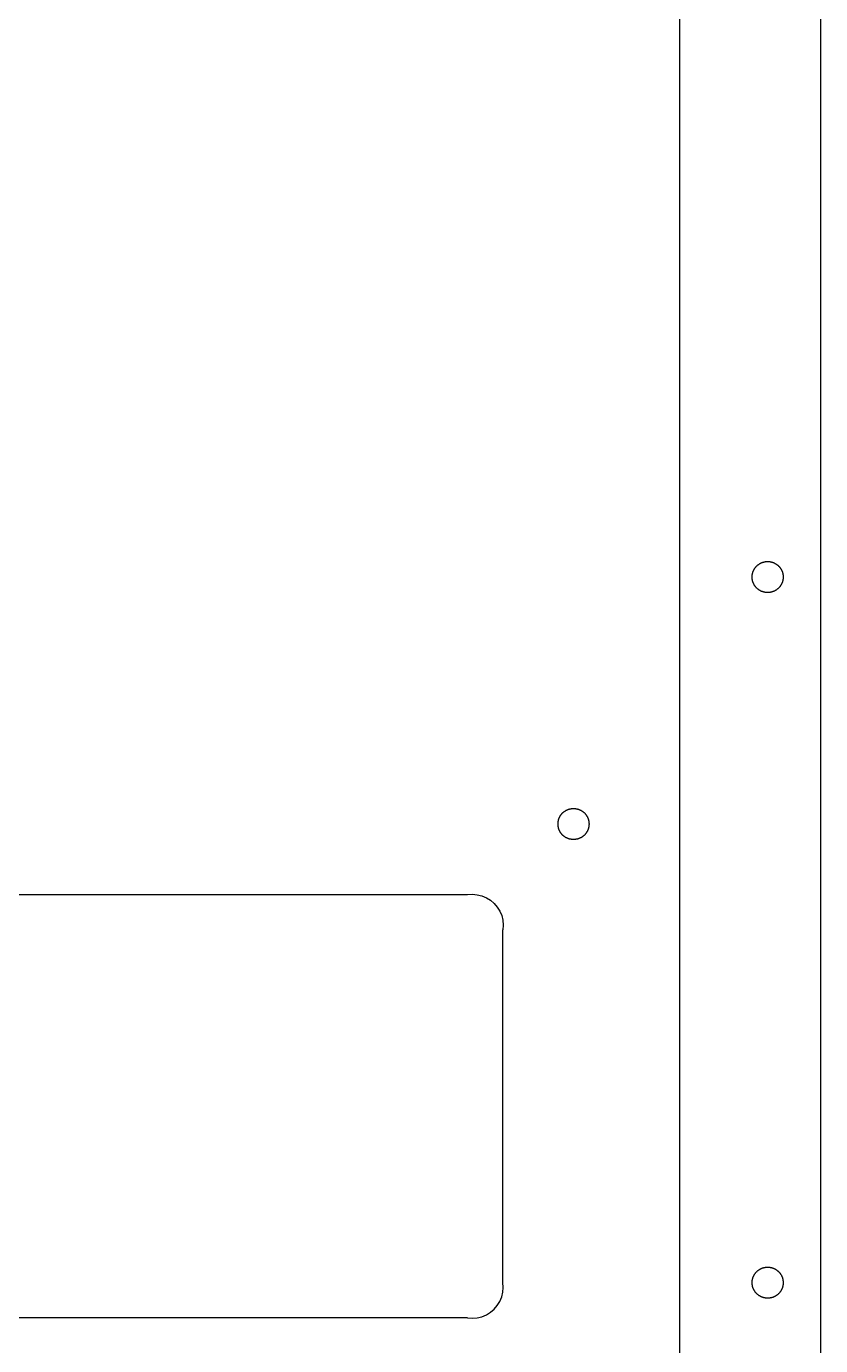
# Model space of a CAD drawing. Header units: metres. Extents: x 13 to 238, y 4 to 739.
# Drawn here: x 125 to 237.5, y 364.9 to 551.9 of the extents above; entities that cross this region are included whole.
import ezdxf

# ---------------------------------------------------------------- set-up
doc = ezdxf.new("R2010")
doc.units = ezdxf.units.M

msp = doc.modelspace()

# ---------------------------------------------------------------- linework, layer by layer
at = {"layer": 'Layer0'}
for p, q in [((217.53, 714.84), (217.53, 27.84)), ((237.53, 712.84), (237.53, 29.84)), ((228.08, 474.87), (228.1, 474.91)), ((228.1, 474.91), (228.12, 474.94)), ((228.12, 474.94), (228.14, 474.97)), ((228.14, 474.97), (228.16, 475.01)), ((228.16, 475.01), (228.18, 475.04)), ((228.18, 475.04), (228.2, 475.07)), ((228.2, 475.07), (228.23, 475.1)), ((228.23, 475.1), (228.25, 475.13)), ((228.25, 475.13), (228.27, 475.16)), ((228.27, 475.16), (228.29, 475.19)), ((228.29, 475.19), (228.32, 475.22)), ((228.32, 475.22), (228.34, 475.25)), ((228.34, 475.25), (228.37, 475.28)), ((228.37, 475.28), (228.39, 475.31)), ((228.39, 475.31), (228.42, 475.34)), ((228.42, 475.34), (228.44, 475.37)), ((228.44, 475.37), (228.47, 475.4)), ((228.47, 475.4), (228.5, 475.42)), ((228.5, 475.42), (228.53, 475.45)), ((228.53, 475.45), (228.56, 475.47)), ((228.56, 475.47), (228.58, 475.5)), ((228.58, 475.5), (228.61, 475.53)), ((228.61, 475.53), (228.64, 475.55)), ((228.64, 475.55), (228.67, 475.57)), ((228.67, 475.57), (228.7, 475.6)), ((228.7, 475.6), (228.73, 475.62)), ((228.73, 475.62), (228.77, 475.64)), ((228.77, 475.64), (228.8, 475.66)), ((228.8, 475.66), (228.83, 475.68)), ((228.83, 475.68), (228.86, 475.71)), ((228.86, 475.71), (228.89, 475.73)), ((228.89, 475.73), (228.93, 475.75)), ((228.93, 475.75), (228.96, 475.76)), ((228.96, 475.76), (228.99, 475.78)), ((228.99, 475.78), (229.03, 475.8)), ((229.03, 475.8), (229.06, 475.82)), ((229.06, 475.82), (229.1, 475.83)), ((229.1, 475.83), (229.13, 475.85)), ((229.13, 475.85), (229.17, 475.86)), ((229.17, 475.86), (229.2, 475.88)), ((229.2, 475.88), (229.24, 475.89)), ((229.24, 475.89), (229.28, 475.91)), ((229.28, 475.91), (229.31, 475.92)), ((229.31, 475.92), (229.35, 475.93)), ((229.35, 475.93), (229.38, 475.94)), ((229.38, 475.94), (229.42, 475.95)), ((229.42, 475.95), (229.46, 475.96)), ((229.46, 475.96), (229.5, 475.97)), ((229.5, 475.97), (229.53, 475.98)), ((229.53, 475.98), (229.57, 475.99)), ((229.57, 475.99), (229.61, 476)), ((229.61, 476), (229.65, 476.01)), ((229.65, 476.01), (229.68, 476.01)), ((229.68, 476.01), (229.72, 476.02)), ((229.72, 476.02), (229.76, 476.02)), ((229.76, 476.02), (229.8, 476.03)), ((229.8, 476.03), (229.84, 476.03)), ((229.84, 476.03), (229.87, 476.03)), ((229.87, 476.03), (229.91, 476.04)), ((229.91, 476.04), (229.95, 476.04)), ((229.95, 476.04), (229.99, 476.04)), ((229.99, 476.04), (230.03, 476.04)), ((230.03, 476.04), (230.07, 476.04)), ((230.07, 476.04), (230.1, 476.04)), ((230.1, 476.04), (230.14, 476.04)), ((230.14, 476.04), (230.18, 476.03)), ((230.18, 476.03), (230.22, 476.03)), ((230.22, 476.03), (230.26, 476.03)), ((230.26, 476.03), (230.3, 476.02)), ((230.3, 476.02), (230.33, 476.02)), ((230.33, 476.02), (230.37, 476.01)), ((230.37, 476.01), (230.41, 476.01)), ((230.41, 476.01), (230.45, 476)), ((230.45, 476), (230.48, 475.99)), ((230.48, 475.99), (230.52, 475.98)), ((230.52, 475.98), (230.56, 475.97)), ((230.56, 475.97), (230.6, 475.96)), ((230.6, 475.96), (230.63, 475.95)), ((230.63, 475.95), (230.67, 475.94)), ((230.67, 475.94), (230.71, 475.93)), ((230.71, 475.93), (230.74, 475.92)), ((230.74, 475.92), (230.78, 475.91)), ((230.78, 475.91), (230.82, 475.89)), ((230.82, 475.89), (230.85, 475.88)), ((230.85, 475.88), (230.89, 475.86)), ((230.89, 475.86), (230.92, 475.85)), ((230.92, 475.85), (230.96, 475.83)), ((230.96, 475.83), (230.99, 475.82)), ((230.99, 475.82), (231.03, 475.8)), ((231.03, 475.8), (231.06, 475.78)), ((231.06, 475.78), (231.09, 475.76)), ((231.09, 475.76), (231.13, 475.75)), ((231.13, 475.75), (231.16, 475.73)), ((231.16, 475.73), (231.19, 475.71)), ((231.19, 475.71), (231.23, 475.68)), ((231.23, 475.68), (231.26, 475.66)), ((231.26, 475.66), (231.29, 475.64)), ((231.29, 475.64), (231.32, 475.62)), ((231.32, 475.62), (231.35, 475.6)), ((231.35, 475.6), (231.38, 475.57)), ((231.38, 475.57), (231.41, 475.55)), ((231.41, 475.55), (231.44, 475.53)), ((231.44, 475.53), (231.47, 475.5)), ((231.47, 475.5), (231.5, 475.47)), ((231.5, 475.47), (231.53, 475.45)), ((231.53, 475.45), (231.56, 475.42)), ((231.56, 475.42), (231.58, 475.4)), ((231.58, 475.4), (231.61, 475.37)), ((231.61, 475.37), (231.64, 475.34)), ((231.64, 475.34), (231.66, 475.31)), ((231.66, 475.31), (231.69, 475.28)), ((231.69, 475.28), (231.71, 475.25)), ((231.71, 475.25), (231.74, 475.22)), ((231.74, 475.22), (231.76, 475.19)), ((231.76, 475.19), (231.78, 475.16)), ((231.78, 475.16), (231.81, 475.13)), ((231.81, 475.13), (231.83, 475.1)), ((231.83, 475.1), (231.85, 475.07)), ((231.85, 475.07), (231.87, 475.04)), ((231.87, 475.04), (231.89, 475.01)), ((231.89, 475.01), (231.91, 474.97)), ((231.91, 474.97), (231.93, 474.94)), ((231.93, 474.94), (231.95, 474.91)), ((231.95, 474.91), (231.97, 474.87)), ((227.83, 473.99), (227.84, 474.03)), ((227.83, 473.95), (227.83, 473.99)), ((227.83, 473.92), (227.83, 473.95)), ((227.83, 473.88), (227.83, 473.92)), ((227.83, 473.84), (227.83, 473.88)), ((227.83, 473.8), (227.83, 473.84)), ((227.83, 473.76), (227.83, 473.8)), ((227.83, 473.72), (227.83, 473.76)), ((227.83, 473.69), (227.83, 473.72)), ((227.84, 473.65), (227.83, 473.69)), ((227.84, 474.11), (227.85, 474.15)), ((227.84, 474.07), (227.84, 474.11)), ((227.84, 474.03), (227.84, 474.07)), ((227.84, 473.61), (227.84, 473.65)), ((227.84, 473.57), (227.84, 473.61)), ((227.85, 473.53), (227.84, 473.57)), ((227.85, 474.18), (227.86, 474.22)), ((227.85, 474.15), (227.85, 474.18)), ((227.85, 473.5), (227.85, 473.53)), ((227.86, 473.46), (227.85, 473.5)), ((227.86, 474.22), (227.87, 474.26)), ((227.87, 473.42), (227.86, 473.46)), ((227.87, 474.26), (227.88, 474.3)), ((227.88, 473.38), (227.87, 473.42)), ((227.88, 474.33), (227.89, 474.37)), ((227.88, 474.3), (227.88, 474.33)), ((227.88, 473.34), (227.88, 473.38)), ((227.89, 473.31), (227.88, 473.34)), ((227.89, 474.37), (227.9, 474.41)), ((227.9, 473.27), (227.89, 473.31)), ((227.9, 474.41), (227.91, 474.45)), ((227.91, 473.23), (227.9, 473.27)), ((227.91, 474.45), (227.92, 474.48)), ((227.92, 473.2), (227.91, 473.23)), ((227.92, 474.48), (227.94, 474.52)), ((227.94, 473.16), (227.92, 473.2)), ((227.94, 474.52), (227.95, 474.56)), ((227.95, 473.12), (227.94, 473.16)), ((227.95, 474.56), (227.96, 474.59)), ((227.96, 473.09), (227.95, 473.12)), ((227.96, 474.59), (227.97, 474.63)), ((227.97, 473.05), (227.96, 473.09)), ((227.97, 474.63), (227.99, 474.66)), ((227.99, 473.02), (227.97, 473.05)), ((227.99, 474.66), (228, 474.7)), ((228, 472.98), (227.99, 473.02)), ((228, 474.7), (228.02, 474.73)), ((228.02, 474.73), (228.03, 474.77)), ((228.03, 474.77), (228.05, 474.8)), ((228.05, 474.8), (228.07, 474.84)), ((228.07, 474.84), (228.08, 474.87)), ((231.97, 474.87), (231.99, 474.84)), ((231.99, 474.84), (232, 474.8)), ((232, 474.8), (232.02, 474.77)), ((232.02, 474.77), (232.04, 474.73)), ((232.04, 474.73), (232.05, 474.7)), ((232.05, 474.7), (232.07, 474.66)), ((232.07, 473.02), (232.05, 472.98)), ((232.07, 474.66), (232.08, 474.63)), ((232.08, 473.05), (232.07, 473.02)), ((232.08, 474.63), (232.09, 474.59)), ((232.09, 473.09), (232.08, 473.05)), ((232.09, 474.59), (232.11, 474.56)), ((232.11, 473.12), (232.09, 473.09)), ((232.11, 474.56), (232.12, 474.52)), ((232.12, 473.16), (232.11, 473.12)), ((232.12, 474.52), (232.13, 474.48)), ((232.13, 473.2), (232.12, 473.16)), ((232.13, 474.48), (232.14, 474.45)), ((232.14, 473.23), (232.13, 473.2)), ((232.14, 474.45), (232.15, 474.41)), ((232.15, 473.27), (232.14, 473.23)), ((232.15, 474.41), (232.16, 474.37)), ((232.16, 473.31), (232.15, 473.27)), ((232.16, 474.37), (232.17, 474.33)), ((232.17, 473.34), (232.16, 473.31)), ((232.17, 474.33), (232.18, 474.3)), ((232.18, 473.38), (232.17, 473.34)), ((232.18, 474.3), (232.19, 474.26)), ((232.19, 473.42), (232.18, 473.38)), ((232.19, 474.26), (232.19, 474.22)), ((232.19, 474.22), (232.2, 474.18)), ((232.2, 473.5), (232.19, 473.46)), ((232.19, 473.46), (232.19, 473.42)), ((232.2, 474.18), (232.21, 474.15)), ((232.21, 473.53), (232.2, 473.5)), ((232.21, 474.15), (232.21, 474.11)), ((232.21, 474.11), (232.22, 474.07)), ((232.22, 473.61), (232.21, 473.57)), ((232.21, 473.57), (232.21, 473.53)), ((232.22, 474.07), (232.22, 474.03)), ((232.22, 474.03), (232.22, 473.99)), ((232.22, 473.99), (232.22, 473.95)), ((232.22, 473.95), (232.23, 473.92)), ((232.23, 473.76), (232.22, 473.72)), ((232.22, 473.72), (232.22, 473.69)), ((232.22, 473.69), (232.22, 473.65)), ((232.22, 473.65), (232.22, 473.61)), ((232.23, 473.92), (232.23, 473.88)), ((232.23, 473.88), (232.23, 473.84)), ((232.23, 473.84), (232.23, 473.8)), ((232.23, 473.8), (232.23, 473.76)), ((228.02, 472.95), (228, 472.98)), ((228.03, 472.91), (228.02, 472.95)), ((228.05, 472.88), (228.03, 472.91)), ((228.07, 472.84), (228.05, 472.88)), ((228.08, 472.81), (228.07, 472.84)), ((228.1, 472.77), (228.08, 472.81)), ((228.12, 472.74), (228.1, 472.77)), ((228.14, 472.71), (228.12, 472.74)), ((228.16, 472.67), (228.14, 472.71)), ((228.18, 472.64), (228.16, 472.67)), ((228.2, 472.61), (228.18, 472.64)), ((228.23, 472.58), (228.2, 472.61)), ((228.25, 472.55), (228.23, 472.58)), ((228.27, 472.52), (228.25, 472.55)), ((228.29, 472.49), (228.27, 472.52)), ((228.32, 472.46), (228.29, 472.49)), ((228.34, 472.43), (228.32, 472.46)), ((228.37, 472.4), (228.34, 472.43)), ((228.39, 472.37), (228.37, 472.4)), ((228.42, 472.34), (228.39, 472.37)), ((228.44, 472.31), (228.42, 472.34)), ((228.47, 472.28), (228.44, 472.31)), ((228.5, 472.26), (228.47, 472.28)), ((228.53, 472.23), (228.5, 472.26)), ((228.56, 472.2), (228.53, 472.23)), ((228.58, 472.18), (228.56, 472.2)), ((228.61, 472.15), (228.58, 472.18)), ((228.64, 472.13), (228.61, 472.15)), ((228.67, 472.11), (228.64, 472.13)), ((228.7, 472.08), (228.67, 472.11)), ((228.73, 472.06), (228.7, 472.08)), ((228.77, 472.04), (228.73, 472.06)), ((228.8, 472.02), (228.77, 472.04)), ((228.83, 471.99), (228.8, 472.02)), ((228.86, 471.97), (228.83, 471.99)), ((228.89, 471.95), (228.86, 471.97)), ((228.93, 471.93), (228.89, 471.95)), ((228.96, 471.92), (228.93, 471.93)), ((228.99, 471.9), (228.96, 471.92)), ((229.03, 471.88), (228.99, 471.9)), ((229.06, 471.86), (229.03, 471.88)), ((229.1, 471.85), (229.06, 471.86)), ((229.13, 471.83), (229.1, 471.85)), ((229.17, 471.81), (229.13, 471.83)), ((229.2, 471.8), (229.17, 471.81)), ((229.24, 471.79), (229.2, 471.8)), ((229.28, 471.77), (229.24, 471.79)), ((229.31, 471.76), (229.28, 471.77)), ((229.35, 471.75), (229.31, 471.76)), ((229.38, 471.74), (229.35, 471.75)), ((229.42, 471.73), (229.38, 471.74)), ((229.46, 471.71), (229.42, 471.73)), ((229.5, 471.71), (229.46, 471.71)), ((229.53, 471.7), (229.5, 471.71)), ((229.57, 471.69), (229.53, 471.7)), ((229.61, 471.68), (229.57, 471.69)), ((229.65, 471.67), (229.61, 471.68)), ((229.68, 471.67), (229.65, 471.67)), ((229.72, 471.66), (229.68, 471.67)), ((229.76, 471.66), (229.72, 471.66)), ((229.8, 471.65), (229.76, 471.66)), ((229.84, 471.65), (229.8, 471.65)), ((229.87, 471.65), (229.84, 471.65)), ((229.91, 471.64), (229.87, 471.65)), ((229.95, 471.64), (229.91, 471.64)), ((229.99, 471.64), (229.95, 471.64)), ((230.03, 471.64), (229.99, 471.64)), ((230.07, 471.64), (230.03, 471.64)), ((230.1, 471.64), (230.07, 471.64)), ((230.14, 471.64), (230.1, 471.64)), ((230.18, 471.65), (230.14, 471.64)), ((230.22, 471.65), (230.18, 471.65)), ((230.26, 471.65), (230.22, 471.65)), ((230.3, 471.66), (230.26, 471.65)), ((230.33, 471.66), (230.3, 471.66)), ((230.37, 471.67), (230.33, 471.66)), ((230.41, 471.67), (230.37, 471.67)), ((230.45, 471.68), (230.41, 471.67)), ((230.48, 471.69), (230.45, 471.68)), ((230.52, 471.7), (230.48, 471.69)), ((230.56, 471.71), (230.52, 471.7)), ((230.6, 471.71), (230.56, 471.71)), ((230.63, 471.73), (230.6, 471.71)), ((230.67, 471.74), (230.63, 471.73)), ((230.71, 471.75), (230.67, 471.74)), ((230.74, 471.76), (230.71, 471.75)), ((230.78, 471.77), (230.74, 471.76)), ((230.82, 471.79), (230.78, 471.77)), ((230.85, 471.8), (230.82, 471.79)), ((230.89, 471.81), (230.85, 471.8)), ((230.92, 471.83), (230.89, 471.81)), ((230.96, 471.85), (230.92, 471.83)), ((230.99, 471.86), (230.96, 471.85)), ((231.03, 471.88), (230.99, 471.86)), ((231.06, 471.9), (231.03, 471.88)), ((231.09, 471.92), (231.06, 471.9)), ((231.13, 471.93), (231.09, 471.92)), ((231.16, 471.95), (231.13, 471.93)), ((231.19, 471.97), (231.16, 471.95)), ((231.23, 471.99), (231.19, 471.97)), ((231.26, 472.02), (231.23, 471.99)), ((231.29, 472.04), (231.26, 472.02)), ((231.32, 472.06), (231.29, 472.04)), ((231.35, 472.08), (231.32, 472.06)), ((231.38, 472.11), (231.35, 472.08)), ((231.41, 472.13), (231.38, 472.11)), ((231.44, 472.15), (231.41, 472.13)), ((231.47, 472.18), (231.44, 472.15)), ((231.5, 472.2), (231.47, 472.18)), ((231.53, 472.23), (231.5, 472.2)), ((231.56, 472.26), (231.53, 472.23)), ((231.58, 472.28), (231.56, 472.26)), ((231.61, 472.31), (231.58, 472.28)), ((231.64, 472.34), (231.61, 472.31)), ((231.66, 472.37), (231.64, 472.34)), ((231.69, 472.4), (231.66, 472.37)), ((231.71, 472.43), (231.69, 472.4)), ((231.74, 472.46), (231.71, 472.43)), ((231.76, 472.49), (231.74, 472.46)), ((231.78, 472.52), (231.76, 472.49)), ((231.81, 472.55), (231.78, 472.52)), ((231.83, 472.58), (231.81, 472.55)), ((231.85, 472.61), (231.83, 472.58)), ((231.87, 472.64), (231.85, 472.61)), ((231.89, 472.67), (231.87, 472.64)), ((231.91, 472.71), (231.89, 472.67)), ((231.93, 472.74), (231.91, 472.71)), ((231.95, 472.77), (231.93, 472.74)), ((231.97, 472.81), (231.95, 472.77)), ((231.99, 472.84), (231.97, 472.81)), ((232, 472.88), (231.99, 472.84)), ((232.02, 472.91), (232, 472.88)), ((232.04, 472.95), (232.02, 472.91)), ((232.05, 472.98), (232.04, 472.95)), ((200.38, 439.33), (200.39, 439.37)), ((200.39, 439.37), (200.4, 439.41)), ((200.4, 439.41), (200.41, 439.45)), ((200.41, 439.45), (200.42, 439.48)), ((200.42, 439.48), (200.44, 439.52)), ((200.44, 439.52), (200.45, 439.56)), ((200.45, 439.56), (200.46, 439.59)), ((200.46, 439.59), (200.47, 439.63)), ((200.47, 439.63), (200.49, 439.66)), ((200.49, 439.66), (200.5, 439.7)), ((200.5, 439.7), (200.52, 439.73)), ((200.52, 439.73), (200.53, 439.77)), ((200.53, 439.77), (200.55, 439.8)), ((200.55, 439.8), (200.57, 439.84)), ((200.57, 439.84), (200.58, 439.87)), ((200.58, 439.87), (200.6, 439.91)), ((200.6, 439.91), (200.62, 439.94)), ((200.62, 439.94), (200.64, 439.97)), ((200.64, 439.97), (200.66, 440.01)), ((200.66, 440.01), (200.68, 440.04)), ((200.68, 440.04), (200.7, 440.07)), ((200.7, 440.07), (200.73, 440.1)), ((200.73, 440.1), (200.75, 440.13)), ((200.75, 440.13), (200.77, 440.16)), ((200.77, 440.16), (200.79, 440.19)), ((200.79, 440.19), (200.82, 440.22)), ((200.82, 440.22), (200.84, 440.25)), ((200.84, 440.25), (200.87, 440.28)), ((200.87, 440.28), (200.89, 440.31)), ((200.89, 440.31), (200.92, 440.34)), ((200.92, 440.34), (200.94, 440.37)), ((200.94, 440.37), (200.97, 440.4)), ((200.97, 440.4), (201, 440.42)), ((201, 440.42), (201.03, 440.45)), ((201.03, 440.45), (201.06, 440.47)), ((201.06, 440.47), (201.08, 440.5)), ((201.08, 440.5), (201.11, 440.53)), ((201.11, 440.53), (201.14, 440.55)), ((201.14, 440.55), (201.17, 440.57)), ((201.17, 440.57), (201.2, 440.6)), ((201.2, 440.6), (201.23, 440.62)), ((201.23, 440.62), (201.27, 440.64)), ((201.27, 440.64), (201.3, 440.66)), ((201.3, 440.66), (201.33, 440.68)), ((201.33, 440.68), (201.36, 440.71)), ((201.36, 440.71), (201.39, 440.73)), ((201.39, 440.73), (201.43, 440.75)), ((201.43, 440.75), (201.46, 440.76)), ((201.46, 440.76), (201.49, 440.78)), ((201.49, 440.78), (201.53, 440.8)), ((201.53, 440.8), (201.56, 440.82)), ((201.56, 440.82), (201.6, 440.83)), ((201.6, 440.83), (201.63, 440.85)), ((201.63, 440.85), (201.67, 440.86)), ((201.67, 440.86), (201.7, 440.88)), ((201.7, 440.88), (201.74, 440.89)), ((201.74, 440.89), (201.78, 440.91)), ((201.78, 440.91), (201.81, 440.92)), ((201.81, 440.92), (201.85, 440.93)), ((201.85, 440.93), (201.88, 440.94)), ((201.88, 440.94), (201.92, 440.95)), ((201.92, 440.95), (201.96, 440.96)), ((201.96, 440.96), (202, 440.97)), ((202, 440.97), (202.03, 440.98)), ((202.03, 440.98), (202.07, 440.99)), ((202.07, 440.99), (202.11, 441)), ((202.11, 441), (202.15, 441.01)), ((202.15, 441.01), (202.18, 441.01)), ((202.18, 441.01), (202.22, 441.02)), ((202.22, 441.02), (202.26, 441.02)), ((202.26, 441.02), (202.3, 441.03)), ((202.3, 441.03), (202.34, 441.03)), ((202.34, 441.03), (202.37, 441.03)), ((202.37, 441.03), (202.41, 441.04)), ((202.41, 441.04), (202.45, 441.04)), ((202.45, 441.04), (202.49, 441.04)), ((202.49, 441.04), (202.53, 441.04)), ((202.53, 441.04), (202.57, 441.04)), ((202.57, 441.04), (202.6, 441.04)), ((202.6, 441.04), (202.64, 441.04)), ((202.64, 441.04), (202.68, 441.03)), ((202.68, 441.03), (202.72, 441.03)), ((202.72, 441.03), (202.76, 441.03)), ((202.76, 441.03), (202.8, 441.02)), ((202.8, 441.02), (202.83, 441.02)), ((202.83, 441.02), (202.87, 441.01)), ((202.87, 441.01), (202.91, 441.01)), ((202.91, 441.01), (202.95, 441)), ((202.95, 441), (202.98, 440.99)), ((202.98, 440.99), (203.02, 440.98)), ((203.02, 440.98), (203.06, 440.97)), ((203.06, 440.97), (203.1, 440.96)), ((203.1, 440.96), (203.13, 440.95)), ((203.13, 440.95), (203.17, 440.94)), ((203.17, 440.94), (203.21, 440.93)), ((203.21, 440.93), (203.24, 440.92)), ((203.24, 440.92), (203.28, 440.91)), ((203.28, 440.91), (203.32, 440.89)), ((203.32, 440.89), (203.35, 440.88)), ((203.35, 440.88), (203.39, 440.86)), ((203.39, 440.86), (203.42, 440.85)), ((203.42, 440.85), (203.46, 440.83)), ((203.46, 440.83), (203.49, 440.82)), ((203.49, 440.82), (203.53, 440.8)), ((203.53, 440.8), (203.56, 440.78)), ((203.56, 440.78), (203.59, 440.76)), ((203.59, 440.76), (203.63, 440.75)), ((203.63, 440.75), (203.66, 440.73)), ((203.66, 440.73), (203.69, 440.71)), ((203.69, 440.71), (203.73, 440.68)), ((203.73, 440.68), (203.76, 440.66)), ((203.76, 440.66), (203.79, 440.64)), ((203.79, 440.64), (203.82, 440.62)), ((203.82, 440.62), (203.85, 440.6)), ((203.85, 440.6), (203.88, 440.57)), ((203.88, 440.57), (203.91, 440.55)), ((203.91, 440.55), (203.94, 440.53)), ((203.94, 440.53), (203.97, 440.5)), ((203.97, 440.5), (204, 440.47)), ((204, 440.47), (204.03, 440.45)), ((204.03, 440.45), (204.06, 440.42)), ((204.06, 440.42), (204.08, 440.4)), ((204.08, 440.4), (204.11, 440.37)), ((204.11, 440.37), (204.14, 440.34)), ((204.14, 440.34), (204.16, 440.31)), ((204.16, 440.31), (204.19, 440.28)), ((204.19, 440.28), (204.21, 440.25)), ((204.21, 440.25), (204.24, 440.22)), ((204.24, 440.22), (204.26, 440.19)), ((204.26, 440.19), (204.28, 440.16)), ((204.28, 440.16), (204.31, 440.13)), ((204.31, 440.13), (204.33, 440.1)), ((204.33, 440.1), (204.35, 440.07)), ((204.35, 440.07), (204.37, 440.04)), ((204.37, 440.04), (204.39, 440.01)), ((204.39, 440.01), (204.41, 439.97)), ((204.41, 439.97), (204.43, 439.94)), ((204.43, 439.94), (204.45, 439.91)), ((204.45, 439.91), (204.47, 439.87)), ((204.47, 439.87), (204.49, 439.84)), ((204.49, 439.84), (204.5, 439.8)), ((204.5, 439.8), (204.52, 439.77)), ((204.52, 439.77), (204.54, 439.73)), ((204.54, 439.73), (204.55, 439.7)), ((204.55, 439.7), (204.57, 439.66)), ((204.57, 439.66), (204.58, 439.63)), ((204.58, 439.63), (204.59, 439.59)), ((204.59, 439.59), (204.61, 439.56)), ((204.61, 439.56), (204.62, 439.52)), ((204.62, 439.52), (204.63, 439.48)), ((204.63, 439.48), (204.64, 439.45)), ((204.64, 439.45), (204.65, 439.41)), ((204.65, 439.41), (204.66, 439.37)), ((204.66, 439.37), (204.67, 439.33)), ((200.33, 438.99), (200.34, 439.03)), ((200.33, 438.95), (200.33, 438.99)), ((200.33, 438.92), (200.33, 438.95)), ((200.33, 438.88), (200.33, 438.92)), ((200.33, 438.84), (200.33, 438.88)), ((200.33, 438.8), (200.33, 438.84)), ((200.33, 438.76), (200.33, 438.8)), ((200.33, 438.72), (200.33, 438.76)), ((200.33, 438.69), (200.33, 438.72)), ((200.34, 438.65), (200.33, 438.69)), ((200.34, 439.11), (200.35, 439.15)), ((200.34, 439.07), (200.34, 439.11)), ((200.34, 439.03), (200.34, 439.07)), ((200.34, 438.61), (200.34, 438.65)), ((200.34, 438.57), (200.34, 438.61)), ((200.35, 438.53), (200.34, 438.57)), ((200.35, 439.18), (200.36, 439.22)), ((200.35, 439.15), (200.35, 439.18)), ((200.35, 438.5), (200.35, 438.53)), ((200.36, 438.46), (200.35, 438.5)), ((200.36, 439.22), (200.37, 439.26)), ((200.37, 438.42), (200.36, 438.46)), ((200.37, 439.26), (200.38, 439.3)), ((200.38, 438.38), (200.37, 438.42)), ((200.38, 439.3), (200.38, 439.33)), ((200.38, 438.34), (200.38, 438.38)), ((200.39, 438.31), (200.38, 438.34)), ((200.4, 438.27), (200.39, 438.31)), ((200.41, 438.23), (200.4, 438.27)), ((200.42, 438.2), (200.41, 438.23)), ((200.44, 438.16), (200.42, 438.2)), ((200.45, 438.12), (200.44, 438.16)), ((200.46, 438.09), (200.45, 438.12)), ((200.47, 438.05), (200.46, 438.09)), ((200.49, 438.02), (200.47, 438.05)), ((200.5, 437.98), (200.49, 438.02)), ((200.52, 437.95), (200.5, 437.98)), ((200.53, 437.91), (200.52, 437.95)), ((200.55, 437.88), (200.53, 437.91)), ((200.57, 437.84), (200.55, 437.88)), ((200.58, 437.81), (200.57, 437.84)), ((200.6, 437.77), (200.58, 437.81)), ((200.62, 437.74), (200.6, 437.77)), ((200.64, 437.71), (200.62, 437.74)), ((200.66, 437.67), (200.64, 437.71)), ((200.68, 437.64), (200.66, 437.67)), ((200.7, 437.61), (200.68, 437.64)), ((200.73, 437.58), (200.7, 437.61)), ((200.75, 437.55), (200.73, 437.58)), ((200.77, 437.52), (200.75, 437.55)), ((200.79, 437.49), (200.77, 437.52)), ((204.28, 437.52), (204.26, 437.49)), ((204.31, 437.55), (204.28, 437.52)), ((204.33, 437.58), (204.31, 437.55)), ((204.35, 437.61), (204.33, 437.58)), ((204.37, 437.64), (204.35, 437.61)), ((204.39, 437.67), (204.37, 437.64)), ((204.41, 437.71), (204.39, 437.67)), ((204.43, 437.74), (204.41, 437.71)), ((204.45, 437.77), (204.43, 437.74)), ((204.47, 437.81), (204.45, 437.77)), ((204.49, 437.84), (204.47, 437.81)), ((204.5, 437.88), (204.49, 437.84)), ((204.52, 437.91), (204.5, 437.88)), ((204.54, 437.95), (204.52, 437.91)), ((204.55, 437.98), (204.54, 437.95)), ((204.57, 438.02), (204.55, 437.98)), ((204.58, 438.05), (204.57, 438.02)), ((204.59, 438.09), (204.58, 438.05)), ((204.61, 438.12), (204.59, 438.09)), ((204.62, 438.16), (204.61, 438.12)), ((204.63, 438.2), (204.62, 438.16)), ((204.64, 438.23), (204.63, 438.2)), ((204.65, 438.27), (204.64, 438.23)), ((204.66, 438.31), (204.65, 438.27)), ((204.67, 438.34), (204.66, 438.31)), ((204.67, 439.33), (204.68, 439.3)), ((204.68, 438.38), (204.67, 438.34)), ((204.68, 439.3), (204.69, 439.26)), ((204.69, 438.42), (204.68, 438.38)), ((204.69, 439.26), (204.69, 439.22)), ((204.69, 439.22), (204.7, 439.18)), ((204.7, 438.5), (204.69, 438.46)), ((204.69, 438.46), (204.69, 438.42)), ((204.7, 439.18), (204.71, 439.15)), ((204.71, 438.53), (204.7, 438.5)), ((204.71, 439.15), (204.71, 439.11)), ((204.71, 439.11), (204.72, 439.07)), ((204.72, 438.61), (204.71, 438.57)), ((204.71, 438.57), (204.71, 438.53)), ((204.72, 439.07), (204.72, 439.03)), ((204.72, 439.03), (204.72, 438.99)), ((204.72, 438.99), (204.72, 438.95)), ((204.72, 438.95), (204.73, 438.92)), ((204.73, 438.76), (204.72, 438.72)), ((204.72, 438.72), (204.72, 438.69)), ((204.72, 438.69), (204.72, 438.65)), ((204.72, 438.65), (204.72, 438.61)), ((204.73, 438.92), (204.73, 438.88)), ((204.73, 438.88), (204.73, 438.84)), ((204.73, 438.84), (204.73, 438.8)), ((204.73, 438.8), (204.73, 438.76)), ((200.82, 437.46), (200.79, 437.49)), ((200.84, 437.43), (200.82, 437.46)), ((200.87, 437.4), (200.84, 437.43)), ((200.89, 437.37), (200.87, 437.4)), ((200.92, 437.34), (200.89, 437.37)), ((200.94, 437.31), (200.92, 437.34)), ((200.97, 437.28), (200.94, 437.31)), ((201, 437.26), (200.97, 437.28)), ((201.03, 437.23), (201, 437.26)), ((201.06, 437.2), (201.03, 437.23)), ((201.08, 437.18), (201.06, 437.2)), ((201.11, 437.15), (201.08, 437.18)), ((201.14, 437.13), (201.11, 437.15)), ((201.17, 437.11), (201.14, 437.13)), ((201.2, 437.08), (201.17, 437.11)), ((201.23, 437.06), (201.2, 437.08)), ((201.27, 437.04), (201.23, 437.06)), ((201.3, 437.02), (201.27, 437.04)), ((201.33, 436.99), (201.3, 437.02)), ((201.36, 436.97), (201.33, 436.99)), ((201.39, 436.95), (201.36, 436.97)), ((201.43, 436.93), (201.39, 436.95)), ((201.46, 436.92), (201.43, 436.93)), ((201.49, 436.9), (201.46, 436.92)), ((201.53, 436.88), (201.49, 436.9)), ((201.56, 436.86), (201.53, 436.88)), ((201.6, 436.85), (201.56, 436.86)), ((201.63, 436.83), (201.6, 436.85)), ((201.67, 436.81), (201.63, 436.83)), ((201.7, 436.8), (201.67, 436.81)), ((201.74, 436.79), (201.7, 436.8)), ((201.78, 436.77), (201.74, 436.79)), ((201.81, 436.76), (201.78, 436.77)), ((201.85, 436.75), (201.81, 436.76)), ((201.88, 436.74), (201.85, 436.75)), ((201.92, 436.73), (201.88, 436.74)), ((201.96, 436.71), (201.92, 436.73)), ((202, 436.71), (201.96, 436.71)), ((202.03, 436.7), (202, 436.71)), ((202.07, 436.69), (202.03, 436.7)), ((202.11, 436.68), (202.07, 436.69)), ((202.15, 436.67), (202.11, 436.68)), ((202.18, 436.67), (202.15, 436.67)), ((202.22, 436.66), (202.18, 436.67)), ((202.26, 436.66), (202.22, 436.66)), ((202.3, 436.65), (202.26, 436.66)), ((202.34, 436.65), (202.3, 436.65)), ((202.37, 436.65), (202.34, 436.65)), ((202.41, 436.64), (202.37, 436.65)), ((202.45, 436.64), (202.41, 436.64)), ((202.49, 436.64), (202.45, 436.64)), ((202.53, 436.64), (202.49, 436.64)), ((202.57, 436.64), (202.53, 436.64)), ((202.6, 436.64), (202.57, 436.64)), ((202.64, 436.64), (202.6, 436.64)), ((202.68, 436.65), (202.64, 436.64)), ((202.72, 436.65), (202.68, 436.65)), ((202.76, 436.65), (202.72, 436.65)), ((202.8, 436.66), (202.76, 436.65)), ((202.83, 436.66), (202.8, 436.66)), ((202.87, 436.67), (202.83, 436.66)), ((202.91, 436.67), (202.87, 436.67)), ((202.95, 436.68), (202.91, 436.67)), ((202.98, 436.69), (202.95, 436.68)), ((203.02, 436.7), (202.98, 436.69)), ((203.06, 436.71), (203.02, 436.7)), ((203.1, 436.71), (203.06, 436.71)), ((203.13, 436.73), (203.1, 436.71)), ((203.17, 436.74), (203.13, 436.73)), ((203.21, 436.75), (203.17, 436.74)), ((203.24, 436.76), (203.21, 436.75)), ((203.28, 436.77), (203.24, 436.76)), ((203.32, 436.79), (203.28, 436.77)), ((203.35, 436.8), (203.32, 436.79)), ((203.39, 436.81), (203.35, 436.8)), ((203.42, 436.83), (203.39, 436.81)), ((203.46, 436.85), (203.42, 436.83)), ((203.49, 436.86), (203.46, 436.85)), ((203.53, 436.88), (203.49, 436.86)), ((203.56, 436.9), (203.53, 436.88)), ((203.59, 436.92), (203.56, 436.9)), ((203.63, 436.93), (203.59, 436.92)), ((203.66, 436.95), (203.63, 436.93)), ((203.69, 436.97), (203.66, 436.95)), ((203.73, 436.99), (203.69, 436.97)), ((203.76, 437.02), (203.73, 436.99)), ((203.79, 437.04), (203.76, 437.02)), ((203.82, 437.06), (203.79, 437.04)), ((203.85, 437.08), (203.82, 437.06)), ((203.88, 437.11), (203.85, 437.08)), ((203.91, 437.13), (203.88, 437.11)), ((203.94, 437.15), (203.91, 437.13)), ((203.97, 437.18), (203.94, 437.15)), ((204, 437.2), (203.97, 437.18)), ((204.03, 437.23), (204, 437.2)), ((204.06, 437.26), (204.03, 437.23)), ((204.08, 437.28), (204.06, 437.26)), ((204.11, 437.31), (204.08, 437.28)), ((204.14, 437.34), (204.11, 437.31)), ((204.16, 437.37), (204.14, 437.34)), ((204.19, 437.4), (204.16, 437.37)), ((204.21, 437.43), (204.19, 437.4)), ((204.24, 437.46), (204.21, 437.43)), ((204.26, 437.49), (204.24, 437.46)), ((62.53, 428.84), (187.53, 428.84)), ((187.53, 428.84), (188.21, 428.88)), ((188.21, 428.88), (188.89, 428.82)), ((188.89, 428.82), (189.55, 428.66)), ((189.55, 428.66), (190.18, 428.39)), ((190.18, 428.39), (190.76, 428.03)), ((190.76, 428.03), (191.28, 427.59)), ((191.28, 427.59), (191.72, 427.07)), ((191.72, 427.07), (192.08, 426.49)), ((192.08, 426.49), (192.35, 425.86)), ((192.35, 425.86), (192.51, 425.2)), ((192.51, 425.2), (192.57, 424.52)), ((192.57, 424.52), (192.53, 423.84)), ((192.53, 373.84), (192.53, 423.84)), ((228.99, 375.78), (229.02, 375.8)), ((229.02, 375.8), (229.06, 375.81)), ((229.06, 375.81), (229.09, 375.83)), ((229.09, 375.83), (229.13, 375.85)), ((229.13, 375.85), (229.16, 375.86)), ((229.16, 375.86), (229.2, 375.88)), ((229.2, 375.88), (229.23, 375.89)), ((229.23, 375.89), (229.27, 375.9)), ((229.27, 375.9), (229.3, 375.92)), ((229.3, 375.92), (229.34, 375.93)), ((229.34, 375.93), (229.38, 375.94)), ((229.38, 375.94), (229.41, 375.95)), ((229.41, 375.95), (229.45, 375.96)), ((229.45, 375.96), (229.49, 375.97)), ((229.49, 375.97), (229.53, 375.98)), ((229.53, 375.98), (229.56, 375.99)), ((229.56, 375.99), (229.6, 376)), ((229.6, 376), (229.64, 376.01)), ((229.64, 376.01), (229.68, 376.01)), ((229.68, 376.01), (229.71, 376.02)), ((229.71, 376.02), (229.75, 376.02)), ((229.75, 376.02), (229.79, 376.03)), ((229.79, 376.03), (229.83, 376.03)), ((229.83, 376.03), (229.87, 376.03)), ((229.87, 376.03), (229.9, 376.04)), ((229.9, 376.04), (229.94, 376.04)), ((229.94, 376.04), (229.98, 376.04)), ((229.98, 376.04), (230.02, 376.04)), ((230.02, 376.04), (230.06, 376.04)), ((230.06, 376.04), (230.1, 376.04)), ((230.1, 376.04), (230.14, 376.04)), ((230.14, 376.04), (230.17, 376.03)), ((230.17, 376.03), (230.21, 376.03)), ((230.21, 376.03), (230.25, 376.03)), ((230.25, 376.03), (230.29, 376.02)), ((230.29, 376.02), (230.33, 376.02)), ((230.33, 376.02), (230.36, 376.01)), ((230.36, 376.01), (230.4, 376.01)), ((230.4, 376.01), (230.44, 376)), ((230.44, 376), (230.48, 375.99)), ((230.48, 375.99), (230.51, 375.99)), ((230.51, 375.99), (230.55, 375.98)), ((230.55, 375.98), (230.59, 375.97)), ((230.59, 375.97), (230.63, 375.96)), ((230.63, 375.96), (230.66, 375.95)), ((230.66, 375.95), (230.7, 375.93)), ((230.7, 375.93), (230.74, 375.92)), ((230.74, 375.92), (230.77, 375.91)), ((230.77, 375.91), (230.81, 375.9)), ((230.81, 375.9), (230.84, 375.88)), ((230.84, 375.88), (230.88, 375.87)), ((230.88, 375.87), (230.92, 375.85)), ((230.92, 375.85), (230.95, 375.84)), ((230.95, 375.84), (230.99, 375.82)), ((230.99, 375.82), (231.02, 375.8)), ((231.02, 375.8), (231.05, 375.79)), ((227.83, 373.99), (227.84, 374.02)), ((227.83, 373.95), (227.83, 373.99)), ((227.83, 373.91), (227.83, 373.95)), ((227.84, 374.1), (227.85, 374.14)), ((227.84, 374.06), (227.84, 374.1)), ((227.84, 374.02), (227.84, 374.06)), ((227.85, 374.18), (227.86, 374.21)), ((227.85, 374.14), (227.85, 374.18)), ((227.86, 374.21), (227.87, 374.25)), ((227.87, 374.29), (227.88, 374.33)), ((227.87, 374.25), (227.87, 374.29)), ((227.88, 374.33), (227.89, 374.36)), ((227.89, 374.36), (227.9, 374.4)), ((227.9, 374.4), (227.91, 374.44)), ((227.91, 374.44), (227.92, 374.48)), ((227.92, 374.48), (227.93, 374.51)), ((227.93, 374.51), (227.94, 374.55)), ((227.94, 374.55), (227.96, 374.59)), ((227.96, 374.59), (227.97, 374.62)), ((227.97, 374.62), (227.98, 374.66)), ((227.98, 374.66), (228, 374.69)), ((228, 374.69), (228.01, 374.73)), ((228.01, 374.73), (228.03, 374.76)), ((228.03, 374.76), (228.05, 374.8)), ((228.05, 374.8), (228.06, 374.83)), ((228.06, 374.83), (228.08, 374.87)), ((228.08, 374.87), (228.1, 374.9)), ((228.1, 374.9), (228.12, 374.93)), ((228.12, 374.93), (228.14, 374.97)), ((228.14, 374.97), (228.16, 375)), ((228.16, 375), (228.18, 375.03)), ((228.18, 375.03), (228.2, 375.06)), ((228.2, 375.06), (228.22, 375.1)), ((228.22, 375.1), (228.24, 375.13)), ((228.24, 375.13), (228.27, 375.16)), ((228.27, 375.16), (228.29, 375.19)), ((228.29, 375.19), (228.31, 375.22)), ((228.31, 375.22), (228.34, 375.25)), ((228.34, 375.25), (228.36, 375.28)), ((228.36, 375.28), (228.39, 375.31)), ((228.39, 375.31), (228.41, 375.33)), ((228.41, 375.33), (228.44, 375.36)), ((228.44, 375.36), (228.47, 375.39)), ((228.47, 375.39), (228.49, 375.42)), ((228.49, 375.42), (228.52, 375.44)), ((228.52, 375.44), (228.55, 375.47)), ((228.55, 375.47), (228.58, 375.5)), ((228.58, 375.5), (228.61, 375.52)), ((228.61, 375.52), (228.64, 375.54)), ((228.64, 375.54), (228.67, 375.57)), ((228.67, 375.57), (228.7, 375.59)), ((228.7, 375.59), (228.73, 375.62)), ((228.73, 375.62), (228.76, 375.64)), ((228.76, 375.64), (228.79, 375.66)), ((228.79, 375.66), (228.82, 375.68)), ((228.82, 375.68), (228.86, 375.7)), ((228.86, 375.7), (228.89, 375.72)), ((228.89, 375.72), (228.92, 375.74)), ((228.92, 375.74), (228.95, 375.76)), ((228.95, 375.76), (228.99, 375.78)), ((231.05, 375.79), (231.09, 375.77)), ((231.09, 375.77), (231.12, 375.75)), ((231.12, 375.75), (231.15, 375.73)), ((231.15, 375.73), (231.19, 375.71)), ((231.19, 375.71), (231.22, 375.69)), ((231.22, 375.69), (231.25, 375.67)), ((231.25, 375.67), (231.28, 375.65)), ((231.28, 375.65), (231.31, 375.62)), ((231.31, 375.62), (231.35, 375.6)), ((231.35, 375.6), (231.38, 375.58)), ((231.38, 375.58), (231.41, 375.55)), ((231.41, 375.55), (231.44, 375.53)), ((231.44, 375.53), (231.47, 375.51)), ((231.47, 375.51), (231.49, 375.48)), ((231.49, 375.48), (231.52, 375.45)), ((231.52, 375.45), (231.55, 375.43)), ((231.55, 375.43), (231.58, 375.4)), ((231.58, 375.4), (231.6, 375.37)), ((231.6, 375.37), (231.63, 375.35)), ((231.63, 375.35), (231.66, 375.32)), ((231.66, 375.32), (231.68, 375.29)), ((231.68, 375.29), (231.71, 375.26)), ((231.71, 375.26), (231.73, 375.23)), ((231.73, 375.23), (231.76, 375.2)), ((231.76, 375.2), (231.78, 375.17)), ((231.78, 375.17), (231.8, 375.14)), ((231.8, 375.14), (231.83, 375.11)), ((231.83, 375.11), (231.85, 375.08)), ((231.85, 375.08), (231.87, 375.04)), ((231.87, 375.04), (231.89, 375.01)), ((231.89, 375.01), (231.91, 374.98)), ((231.91, 374.98), (231.93, 374.95)), ((231.93, 374.95), (231.95, 374.91)), ((231.95, 374.91), (231.97, 374.88)), ((231.97, 374.88), (231.98, 374.85)), ((231.98, 374.85), (232, 374.81)), ((232, 374.81), (232.02, 374.78)), ((232.02, 374.78), (232.03, 374.74)), ((232.03, 374.74), (232.05, 374.71)), ((232.05, 374.71), (232.06, 374.67)), ((232.06, 374.67), (232.08, 374.64)), ((232.08, 374.64), (232.09, 374.6)), ((232.09, 374.6), (232.11, 374.56)), ((232.11, 374.56), (232.12, 374.53)), ((232.12, 374.53), (232.13, 374.49)), ((232.13, 374.49), (232.14, 374.45)), ((232.14, 374.45), (232.15, 374.42)), ((232.15, 374.42), (232.16, 374.38)), ((232.16, 374.38), (232.17, 374.34)), ((232.17, 374.34), (232.18, 374.3)), ((232.18, 374.3), (232.19, 374.27)), ((232.19, 374.27), (232.19, 374.23)), ((232.19, 374.23), (232.2, 374.19)), ((232.2, 374.19), (232.2, 374.15)), ((232.2, 374.15), (232.21, 374.12)), ((232.21, 374.12), (232.21, 374.08)), ((232.21, 374.08), (232.22, 374.04)), ((232.22, 374.04), (232.22, 374)), ((232.22, 374), (232.22, 373.96)), ((232.22, 373.96), (232.23, 373.92)), ((232.23, 373.92), (232.23, 373.89)), ((192.35, 371.82), (192.51, 372.48)), ((192.51, 372.48), (192.57, 373.16)), ((192.57, 373.16), (192.53, 373.84)), ((227.83, 373.87), (227.83, 373.91)), ((227.83, 373.83), (227.83, 373.87)), ((227.83, 373.79), (227.83, 373.83)), ((227.83, 373.76), (227.83, 373.79)), ((227.83, 373.72), (227.83, 373.76)), ((227.83, 373.68), (227.83, 373.72)), ((227.84, 373.64), (227.83, 373.68)), ((227.84, 373.6), (227.84, 373.64)), ((227.84, 373.56), (227.84, 373.6)), ((227.85, 373.53), (227.84, 373.56)), ((227.86, 373.49), (227.85, 373.53)), ((227.86, 373.45), (227.86, 373.49)), ((227.87, 373.41), (227.86, 373.45)), ((227.88, 373.38), (227.87, 373.41)), ((227.89, 373.34), (227.88, 373.38)), ((227.89, 373.3), (227.89, 373.34)), ((227.9, 373.26), (227.89, 373.3)), ((227.91, 373.23), (227.9, 373.26)), ((227.93, 373.19), (227.91, 373.23)), ((227.94, 373.15), (227.93, 373.19)), ((227.95, 373.12), (227.94, 373.15)), ((227.96, 373.08), (227.95, 373.12)), ((227.98, 373.04), (227.96, 373.08)), ((227.99, 373.01), (227.98, 373.04)), ((228.01, 372.97), (227.99, 373.01)), ((228.02, 372.94), (228.01, 372.97)), ((228.04, 372.9), (228.02, 372.94)), ((228.05, 372.87), (228.04, 372.9)), ((228.07, 372.83), (228.05, 372.87)), ((228.09, 372.8), (228.07, 372.83)), ((228.11, 372.77), (228.09, 372.8)), ((228.13, 372.73), (228.11, 372.77)), ((228.15, 372.7), (228.13, 372.73)), ((228.17, 372.67), (228.15, 372.7)), ((228.19, 372.64), (228.17, 372.67)), ((228.21, 372.6), (228.19, 372.64)), ((228.23, 372.57), (228.21, 372.6)), ((228.25, 372.54), (228.23, 372.57)), ((228.28, 372.51), (228.25, 372.54)), ((228.3, 372.48), (228.28, 372.51)), ((228.32, 372.45), (228.3, 372.48)), ((228.35, 372.42), (228.32, 372.45)), ((228.37, 372.39), (228.35, 372.42)), ((228.4, 372.36), (228.37, 372.39)), ((228.42, 372.33), (228.4, 372.36)), ((228.45, 372.31), (228.42, 372.33)), ((228.48, 372.28), (228.45, 372.31)), ((228.5, 372.25), (228.48, 372.28)), ((228.53, 372.23), (228.5, 372.25)), ((228.56, 372.2), (228.53, 372.23)), ((228.59, 372.17), (228.56, 372.2)), ((228.62, 372.15), (228.59, 372.17)), ((228.65, 372.13), (228.62, 372.15)), ((228.68, 372.1), (228.65, 372.13)), ((228.71, 372.08), (228.68, 372.1)), ((228.74, 372.06), (228.71, 372.08)), ((228.77, 372.03), (228.74, 372.06)), ((231.33, 372.06), (231.3, 372.04)), ((231.36, 372.09), (231.33, 372.06)), ((231.39, 372.11), (231.36, 372.09)), ((231.42, 372.13), (231.39, 372.11)), ((231.45, 372.16), (231.42, 372.13)), ((231.48, 372.18), (231.45, 372.16)), ((231.51, 372.21), (231.48, 372.18)), ((231.53, 372.24), (231.51, 372.21)), ((231.56, 372.26), (231.53, 372.24)), ((231.59, 372.29), (231.56, 372.26)), ((231.62, 372.32), (231.59, 372.29)), ((231.64, 372.34), (231.62, 372.32)), ((231.67, 372.37), (231.64, 372.34)), ((231.69, 372.4), (231.67, 372.37)), ((231.72, 372.43), (231.69, 372.4)), ((231.74, 372.46), (231.72, 372.43)), ((231.77, 372.49), (231.74, 372.46)), ((231.79, 372.52), (231.77, 372.49)), ((231.81, 372.55), (231.79, 372.52)), ((231.83, 372.58), (231.81, 372.55)), ((231.86, 372.62), (231.83, 372.58)), ((231.88, 372.65), (231.86, 372.62)), ((231.9, 372.68), (231.88, 372.65)), ((231.92, 372.71), (231.9, 372.68)), ((231.94, 372.75), (231.92, 372.71)), ((231.96, 372.78), (231.94, 372.75)), ((231.97, 372.81), (231.96, 372.78)), ((231.99, 372.85), (231.97, 372.81)), ((232.01, 372.88), (231.99, 372.85)), ((232.02, 372.92), (232.01, 372.88)), ((232.04, 372.95), (232.02, 372.92)), ((232.06, 372.99), (232.04, 372.95)), ((232.07, 373.02), (232.06, 372.99)), ((232.08, 373.06), (232.07, 373.02)), ((232.1, 373.09), (232.08, 373.06)), ((232.11, 373.13), (232.1, 373.09)), ((232.12, 373.17), (232.11, 373.13)), ((232.13, 373.2), (232.12, 373.17)), ((232.14, 373.24), (232.13, 373.2)), ((232.15, 373.28), (232.14, 373.24)), ((232.16, 373.31), (232.15, 373.28)), ((232.17, 373.35), (232.16, 373.31)), ((232.18, 373.39), (232.17, 373.35)), ((232.19, 373.43), (232.18, 373.39)), ((232.2, 373.47), (232.19, 373.43)), ((232.21, 373.54), (232.2, 373.5)), ((232.2, 373.5), (232.2, 373.47)), ((232.22, 373.62), (232.21, 373.58)), ((232.21, 373.58), (232.21, 373.54)), ((232.23, 373.77), (232.22, 373.73)), ((232.22, 373.73), (232.22, 373.69)), ((232.22, 373.69), (232.22, 373.66)), ((232.22, 373.66), (232.22, 373.62)), ((232.23, 373.89), (232.23, 373.85)), ((232.23, 373.85), (232.23, 373.81)), ((232.23, 373.81), (232.23, 373.77)), ((191.28, 370.09), (191.72, 370.61)), ((191.72, 370.61), (192.08, 371.19)), ((192.08, 371.19), (192.35, 371.82)), ((228.8, 372.01), (228.77, 372.03)), ((228.84, 371.99), (228.8, 372.01)), ((228.87, 371.97), (228.84, 371.99)), ((228.9, 371.95), (228.87, 371.97)), ((228.93, 371.93), (228.9, 371.95)), ((228.97, 371.91), (228.93, 371.93)), ((229, 371.89), (228.97, 371.91)), ((229.04, 371.88), (229, 371.89)), ((229.07, 371.86), (229.04, 371.88)), ((229.1, 371.84), (229.07, 371.86)), ((229.14, 371.83), (229.1, 371.84)), ((229.17, 371.81), (229.14, 371.83)), ((229.21, 371.8), (229.17, 371.81)), ((229.25, 371.78), (229.21, 371.8)), ((229.28, 371.77), (229.25, 371.78)), ((229.32, 371.76), (229.28, 371.77)), ((229.35, 371.75), (229.32, 371.76)), ((229.39, 371.73), (229.35, 371.75)), ((229.43, 371.72), (229.39, 371.73)), ((229.47, 371.71), (229.43, 371.72)), ((229.5, 371.7), (229.47, 371.71)), ((229.54, 371.69), (229.5, 371.7)), ((229.58, 371.69), (229.54, 371.69)), ((229.62, 371.68), (229.58, 371.69)), ((229.65, 371.67), (229.62, 371.68)), ((229.69, 371.67), (229.65, 371.67)), ((229.73, 371.66), (229.69, 371.67)), ((229.77, 371.66), (229.73, 371.66)), ((229.81, 371.65), (229.77, 371.66)), ((229.84, 371.65), (229.81, 371.65)), ((229.88, 371.64), (229.84, 371.65)), ((229.92, 371.64), (229.88, 371.64)), ((229.96, 371.64), (229.92, 371.64)), ((230, 371.64), (229.96, 371.64)), ((230.04, 371.64), (230, 371.64)), ((230.07, 371.64), (230.04, 371.64)), ((230.11, 371.64), (230.07, 371.64)), ((230.15, 371.64), (230.11, 371.64)), ((230.19, 371.65), (230.15, 371.64)), ((230.23, 371.65), (230.19, 371.65)), ((230.26, 371.65), (230.23, 371.65)), ((230.3, 371.66), (230.26, 371.65)), ((230.34, 371.66), (230.3, 371.66)), ((230.38, 371.67), (230.34, 371.66)), ((230.42, 371.67), (230.38, 371.67)), ((230.45, 371.68), (230.42, 371.67)), ((230.49, 371.69), (230.45, 371.68)), ((230.53, 371.7), (230.49, 371.69)), ((230.57, 371.71), (230.53, 371.7)), ((230.6, 371.72), (230.57, 371.71)), ((230.64, 371.73), (230.6, 371.72)), ((230.68, 371.74), (230.64, 371.73)), ((230.71, 371.75), (230.68, 371.74)), ((230.75, 371.76), (230.71, 371.75)), ((230.79, 371.78), (230.75, 371.76)), ((230.82, 371.79), (230.79, 371.78)), ((230.86, 371.8), (230.82, 371.79)), ((230.89, 371.82), (230.86, 371.8)), ((230.93, 371.83), (230.89, 371.82)), ((230.96, 371.85), (230.93, 371.83)), ((231, 371.87), (230.96, 371.85)), ((231.03, 371.88), (231, 371.87)), ((231.07, 371.9), (231.03, 371.88)), ((231.1, 371.92), (231.07, 371.9)), ((231.13, 371.94), (231.1, 371.92)), ((231.17, 371.96), (231.13, 371.94)), ((231.2, 371.98), (231.17, 371.96)), ((231.23, 372), (231.2, 371.98)), ((231.26, 372.02), (231.23, 372)), ((231.3, 372.04), (231.26, 372.02)), ((187.53, 368.84), (62.53, 368.84)), ((187.53, 368.84), (188.21, 368.8)), ((188.21, 368.8), (188.89, 368.86)), ((188.89, 368.86), (189.55, 369.02)), ((189.55, 369.02), (190.18, 369.29)), ((190.18, 369.29), (190.76, 369.65)), ((190.76, 369.65), (191.28, 370.09))]:
    msp.add_line(p, q, dxfattribs=at)

doc.saveas('drawing.dxf')
